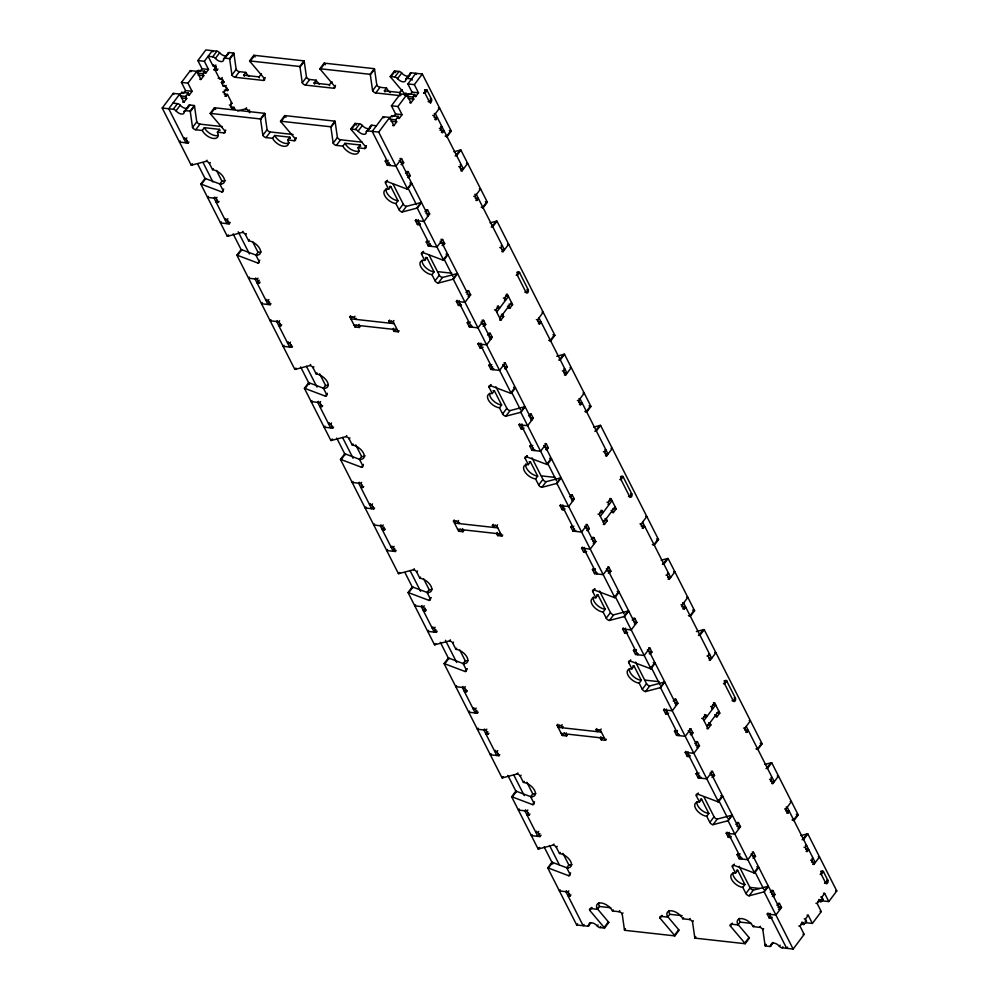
<?xml version="1.0" encoding="UTF-8"?>
<svg xmlns="http://www.w3.org/2000/svg" width="999" height="999" viewBox="0 0 999 999"><rect width="100%" height="100%" fill="white"/><g stroke="black" fill="none" stroke-linecap="round" stroke-linejoin="round"><path stroke-width="1.5" d="M207.043 160.24L206.256 161.289L191.758 165.11A2.785 1.498 36.9 0 1 191.184 165.122L162.225 108.042L173.239 93.357L179.733 94.081L183.878 102.248L186.701 98.501L185.664 96.466L180.382 95.879M188.062 94.93L189.273 95.067L192.095 91.321L185.602 90.597L181.456 82.43L190.347 70.592L196.84 71.316L200.986 79.483L203.796 75.737L202.76 73.689L197.49 73.102M204.483 73.077L205.694 73.214L208.516 69.455L202.023 68.744L197.877 60.564L205.844 49.95L216.908 51.186A2.785 1.498 36.9 0 1 219.643 52.772A5.569 2.997 36.9 0 0 226.286 55.907M179.733 94.081L168.719 108.766L185.989 142.807L187.387 140.934M181.456 82.43L187.949 83.154L196.84 71.316M197.877 60.564L204.37 61.289L212.337 50.674L212.949 51.861M179.495 95.317L181.743 92.308L188.237 93.032L189.273 95.067M196.628 72.502L198.164 70.442L204.658 71.166L205.694 73.214M183.491 93.406L185.602 90.597M200.087 71.316L202.023 68.744M162.225 108.042L173.277 109.266L177.497 103.646A2.785 1.498 36.9 0 1 180.232 105.232A5.569 2.997 36.9 0 0 187.4 108.204M217.982 69.093L217.195 70.155L215.122 66.071L212.962 65.822L208.117 56.294L212.687 56.806L216.908 51.186M185.664 96.466L188.237 93.032M202.76 73.689L204.658 71.166M173.277 109.266A2.785 1.498 36.9 0 1 176.011 110.864L180.232 105.232M212.687 56.806A2.785 1.498 36.9 0 1 215.422 58.392L219.643 52.772M212.962 65.822L213.749 64.773M215.122 66.071L215.909 65.01M176.011 110.864A5.569 2.997 36.9 0 0 181.481 114.036A5.569 2.997 36.9 0 0 184.178 111.763L188.399 106.144A2.785 1.498 36.9 0 1 189.748 105.007L194.318 105.519A2.785 1.498 36.9 0 1 194.518 106.094L196.766 121.853L192.532 127.472A2.785 1.498 36.9 0 0 195.742 129.758L202.235 130.482A9.74 5.245 36.9 0 0 213.436 138.474A9.74 5.245 36.9 0 0 217.382 132.168L219.493 129.358L204.345 127.672L202.235 130.482M215.422 58.392A5.569 2.997 36.9 0 0 220.879 61.563A5.569 2.997 36.9 0 0 223.576 59.303L227.809 53.671A2.785 1.498 36.9 0 1 229.158 52.547L233.716 53.047A2.785 1.498 36.9 0 1 233.928 53.621L236.164 69.381L231.943 75A2.785 1.498 36.9 0 0 235.14 77.285L263.286 80.42L265.21 77.56M184.178 111.763A2.785 1.498 36.9 0 1 185.527 110.639L189.748 105.007M223.576 59.303A2.785 1.498 36.9 0 1 224.937 58.167L229.158 52.547M192.532 127.472L190.297 111.713A2.785 1.498 36.9 0 0 190.097 111.139L194.318 105.519M231.943 75L229.708 59.241A2.785 1.498 36.9 0 0 229.495 58.666L233.716 53.047M190.297 111.713L194.518 106.094M229.708 59.241L233.928 53.621M218.132 78.284L221.516 78.659L222.302 77.61M228.346 89.523L227.56 90.572L225.487 86.488L223.314 86.251L221.416 82.505L223.264 80.045M221.416 82.505L223.589 82.742L224.375 81.693M180.282 141.021L179.483 142.083L188.149 143.044L188.936 141.983M184.703 137.662L183.916 138.724L186.076 138.961L188.149 143.044M223.314 86.251L224.113 85.19M186.076 138.961L186.863 137.899M225.487 86.488L226.273 85.439M195.742 129.758L199.962 124.138L222.415 126.636M222.765 92.07L223.988 92.208L227.148 87.987M235.14 77.285L239.373 71.666L245.866 72.39A9.74 5.245 36.9 0 0 249.126 76.473M217.382 132.168L223.876 132.879A2.785 1.498 36.9 0 0 225.012 131.081L210.577 113.973A2.785 1.498 36.9 0 1 210.19 113.374L214.41 107.755L264.635 113.337A2.785 1.498 36.9 0 1 264.835 113.911L267.083 129.67L262.862 135.29A2.785 1.498 36.9 0 0 266.059 137.575L272.552 138.299A9.74 5.245 36.9 0 0 283.753 146.291A9.74 5.245 36.9 0 0 287.712 139.985L289.822 137.175L274.663 135.489L272.552 138.299M263.286 80.42A2.785 1.498 36.9 0 0 264.423 78.609L249.987 61.501A2.785 1.498 36.9 0 1 249.6 60.902L253.821 55.282L304.046 60.877A2.785 1.498 36.9 0 1 304.245 61.451L306.481 77.198L302.26 82.83A2.785 1.498 36.9 0 0 305.469 85.102L333.604 88.237L335.189 86.126M210.577 113.973L214.797 108.354A2.785 1.498 36.9 0 1 214.41 107.755M249.987 61.501L254.208 55.882A2.785 1.498 36.9 0 1 253.821 55.282M224.837 96.154L226.049 96.291L227.46 94.418L231.955 103.272L230.544 105.145L229.333 105.007M244.355 76.249A9.74 5.245 36.9 0 1 243.756 75.2L245.866 72.39M231.393 109.091L232.617 109.228L234.028 107.355L235.115 109.49M191.184 165.122L191.97 164.073M191.758 165.11L192.545 164.048M243.756 75.2L258.903 76.886L261.426 74.113M223.876 132.879L225.799 130.032M237.512 110.964L245.667 108.829L246.453 107.767M220.941 184.378L205.682 178.621A2.785 1.498 36.9 0 0 205.02 178.459L200.799 184.078A2.785 1.498 36.9 0 1 201.461 184.241L221.803 191.933A2.785 1.498 36.9 0 0 222.927 190.122L219.817 184.003A9.74 5.245 36.9 0 0 223.764 177.697A9.74 5.245 36.9 0 0 212.562 169.705L209.453 163.574L210.252 162.525M249.713 112.762L248.863 111.101L249.663 110.052M201.461 184.241L205.682 178.621M212.562 169.705L213.361 168.644M262.862 135.29L260.614 119.53A2.785 1.498 36.9 0 0 260.414 118.956L264.635 113.337M302.26 82.83L300.025 67.07A2.785 1.498 36.9 0 0 299.812 66.496L304.046 60.877M260.614 119.53L264.835 113.911M300.025 67.07L304.245 61.451M208.341 196.341L207.555 197.39L216.209 198.351L218.282 202.435L219.068 201.386M219.817 184.003L221.928 181.194A9.74 5.245 36.9 0 0 225.487 180.482M214.835 197.065L214.048 198.114L226.998 223.639L228.759 221.303M216.209 198.351L216.995 197.303M222.927 190.122L223.714 189.073M221.803 191.933L223.376 189.822M217.432 200.449L216.121 202.198L218.282 202.435M266.059 137.575L270.279 131.955L293.144 134.503M305.469 85.102L309.69 79.483L316.183 80.207A9.74 5.245 36.9 0 0 319.443 84.291M287.712 139.985L294.205 140.709A2.785 1.498 36.9 0 0 295.329 138.898L280.894 121.791A2.785 1.498 36.9 0 1 280.507 121.191L284.727 115.572L334.952 121.166A2.785 1.498 36.9 0 1 335.152 121.741L337.4 137.487L333.179 143.119A2.785 1.498 36.9 0 0 336.376 145.392L342.869 146.116A9.74 5.245 36.9 0 0 354.071 154.108A9.74 5.245 36.9 0 0 358.029 147.802L360.139 144.992L344.98 143.307L342.869 146.116M333.604 88.237A2.785 1.498 36.9 0 0 334.74 86.438L320.304 69.318A2.785 1.498 36.9 0 1 319.917 68.731L324.138 63.112L374.363 68.694A2.785 1.498 36.9 0 1 374.563 69.268L376.81 85.027L372.59 90.647A2.785 1.498 36.9 0 0 375.786 92.932L400.412 95.667M280.894 121.791L285.115 116.171A2.785 1.498 36.9 0 1 284.727 115.572M320.304 69.318L324.525 63.699A2.785 1.498 36.9 0 1 324.138 63.112M314.685 84.066A9.74 5.245 36.9 0 1 314.073 83.017L316.183 80.207M221.291 221.865L220.504 222.927L229.158 223.888L230.22 222.477M225.712 218.506L224.925 219.555L227.085 219.805L229.158 223.888M227.085 219.805L227.884 218.744M314.073 83.017L329.22 84.703L332.143 81.98M295.329 138.898L296.116 137.85M334.74 86.438L335.527 85.377M294.205 140.709L296.054 138.249M200.799 184.078L227.26 236.239L228.047 235.177M227.26 236.239A2.785 1.498 36.9 0 0 227.834 236.214L228.621 235.165M227.834 236.214L242.332 232.405L243.119 231.343M257.018 255.494L241.758 249.725A2.785 1.498 36.9 0 0 241.096 249.575L236.875 255.195A2.785 1.498 36.9 0 1 237.537 255.344L257.879 263.037A2.785 1.498 36.9 0 0 259.003 261.238L255.894 255.107A9.74 5.245 36.9 0 0 259.84 248.801A9.74 5.245 36.9 0 0 248.639 240.809L245.529 234.69L246.328 233.629M333.179 143.119L330.931 127.36A2.785 1.498 36.9 0 0 330.731 126.786L334.952 121.166M372.59 90.647L370.342 74.888A2.785 1.498 36.9 0 0 370.142 74.313L374.363 68.694M330.931 127.36L335.152 121.741M370.342 74.888L374.563 69.268M237.537 255.344L241.758 249.725M248.639 240.809L249.438 239.76M336.376 145.392L340.597 139.773L362.25 142.183M375.786 92.932L380.007 87.3L386.501 88.024A9.74 5.245 36.9 0 0 390.297 92.57M255.894 255.107L258.004 252.297A9.74 5.245 36.9 0 0 261.076 251.885M358.029 147.802L364.523 148.526A2.785 1.498 36.9 0 0 365.646 146.728L351.211 129.608A2.785 1.498 36.9 0 1 350.824 129.021L355.045 123.401L359.615 123.901A2.785 1.498 36.9 0 1 362.35 125.487A5.569 2.997 36.9 0 0 367.807 128.671A5.569 2.997 36.9 0 0 370.504 126.398A2.785 1.498 36.9 0 1 371.865 125.262L376.423 125.774M405.269 95.33A2.785 1.498 36.9 0 0 405.057 94.256L390.621 77.148A2.785 1.498 36.9 0 1 390.234 76.548L394.455 70.929L399.026 71.428A2.785 1.498 36.9 0 1 401.748 73.027A5.569 2.997 36.9 0 0 407.217 76.199A5.569 2.997 36.9 0 0 409.915 73.926A2.785 1.498 36.9 0 1 411.263 72.802L422.327 74.026L451.286 131.106L447.065 136.726A2.785 1.498 36.9 0 1 446.403 136.576L445.129 136.101M351.211 129.608L355.432 123.988A2.785 1.498 36.9 0 1 355.045 123.401M390.621 77.148L394.842 71.516A2.785 1.498 36.9 0 1 394.455 70.929M350.911 129.021L355.394 129.52L359.615 123.901M385.002 91.883A9.74 5.245 36.9 0 1 384.39 90.834L386.501 88.024M390.234 76.548L394.805 77.06L399.026 71.428M259.003 261.238L259.79 260.177M257.879 263.037L259.191 261.276M355.394 129.52A2.785 1.498 36.9 0 1 358.129 131.119L362.35 125.487M394.805 77.06A2.785 1.498 36.9 0 1 397.527 78.646L401.748 73.027M249.35 277.185L248.564 278.234L257.218 279.196L259.29 283.279L260.09 282.23M255.756 278.022L255.057 278.958L268.007 304.483L269.767 302.148M358.129 131.119A5.569 2.997 36.9 0 0 363.586 134.291A5.569 2.997 36.9 0 0 366.283 132.018L370.504 126.398M397.527 78.646A5.569 2.997 36.9 0 0 402.997 81.818A5.569 2.997 36.9 0 0 405.694 79.558L409.915 73.926M366.283 132.018A2.785 1.498 36.9 0 1 367.632 130.881L371.865 125.262M405.694 79.558A2.785 1.498 36.9 0 1 407.043 78.421L411.263 72.802M257.218 279.196L258.017 278.147M384.39 90.834L399.538 92.52L402.06 89.76M259.24 280.232L257.13 283.042L259.29 283.279M389.96 119.181L395.641 119.818L396.678 121.866L393.868 125.612L389.722 117.445L383.229 116.721L372.202 131.393L389.473 165.434L390.172 164.498M398.039 118.294L399.263 118.419L402.073 114.673L395.579 113.961L391.433 105.782L400.337 93.943L406.83 94.668L410.964 102.835L413.786 99.088L412.749 97.04L407.068 96.416M414.46 96.428L415.684 96.566L418.494 92.82L412 92.095L407.854 83.928L415.834 73.302L416.433 74.5M365.646 146.728L366.446 145.667M405.057 94.256L405.844 93.207M364.523 148.526L366.109 146.416M404.458 95.355L406.044 93.244M367.632 130.881L378.696 132.118L389.722 117.445M391.433 105.782L397.927 106.506L406.83 94.668M407.854 83.928L414.348 84.64L422.327 74.026M389.635 118.456L391.733 115.659L398.226 116.384L399.263 118.419M406.968 95.38L408.154 93.794L414.647 94.518L415.684 96.566M393.818 116.296L395.579 113.961M410.239 94.43L412 92.095M395.641 119.818L398.226 116.384M412.749 97.04L414.647 94.518M262.312 302.709L261.513 303.758L270.18 304.732L270.966 303.671M266.733 299.35L265.934 300.399L268.107 300.649L270.18 304.732M268.107 300.649L268.893 299.588M401.049 164.485L402.26 164.623L403.671 162.75L401.598 158.666L395.966 166.159L387.312 165.197L385.239 161.114L386.026 160.052M388.186 160.29L387.4 161.351L385.239 161.114M270.941 319.73L270.155 320.779L278.808 321.753L280.881 325.836L281.668 324.775M387.312 165.197L389.16 162.737M277.347 320.567L276.648 321.503L289.598 347.04L291.358 344.692M278.808 321.753L279.595 320.691M432.754 115.422L433.966 115.559L439.597 108.067L438.374 107.929M402.197 211.988L406.418 206.368L420.916 202.56A2.785 1.498 36.9 0 1 421.503 202.535L417.282 208.154A2.785 1.498 36.9 0 0 416.695 208.179L402.197 211.988A2.785 1.498 36.9 0 1 399.001 209.703L395.891 203.584A9.74 5.245 36.9 0 1 384.69 195.592A9.74 5.245 36.9 0 1 388.636 189.286L385.527 183.154L387.45 180.307M280.294 323.489L278.721 325.587L280.881 325.836M434.827 119.505L436.039 119.643L437.45 117.77L434.203 117.407M388.636 189.286L390.746 186.476L398.002 200.774L395.891 203.584M407.604 177.422L408.828 177.56L410.227 175.687L408.154 171.591L406.755 173.464L405.532 173.339M439.31 128.359L440.534 128.496L441.933 126.623L440.721 126.486M441.383 132.442L442.607 132.58L444.006 130.707L439.947 130.257M283.891 345.254L283.104 346.316L291.758 347.277L292.557 346.216M288.311 341.895L287.525 342.957L289.685 343.194L291.758 347.277M289.685 343.194L290.484 342.133M406.993 189.048L411.213 183.429A2.785 1.498 36.9 0 0 411.875 183.579L407.654 189.198A2.785 1.498 36.9 0 1 406.993 189.048L386.65 181.356A2.785 1.498 36.9 0 0 385.527 183.154M446.403 136.576L450.624 130.956A2.785 1.498 36.9 0 0 451.286 131.106M399.001 209.703L403.221 204.083L393.119 184.178M236.875 255.195L294.792 369.355L295.579 368.306M294.792 369.355A2.785 1.498 36.9 0 0 295.367 369.343L296.166 368.281M416.695 208.179L420.916 202.56M455.207 155.944L460.327 150.087A2.785 1.498 36.9 0 1 460.901 150.062L487.362 202.223L483.141 207.842A2.785 1.498 36.9 0 1 482.48 207.68L481.206 207.205M460.901 150.062L456.68 155.694A2.785 1.498 36.9 0 0 456.106 155.707M420.404 223.776L419.605 224.837L417.445 224.588L415.372 220.504L416.158 219.455M418.331 219.693L417.532 220.742L430.482 246.278L431.193 245.342M295.367 369.343L309.865 365.522L310.664 364.473M415.372 220.504L424.026 221.466L429.657 213.973L427.584 209.89L426.173 211.763L424.962 211.626M458.741 166.658L459.952 166.796L461.363 164.91L460.152 164.785M417.445 224.588L419.031 222.477M360.139 326.436L359.34 327.497L355.02 327.01L349.837 316.795L350.624 315.746M324.55 388.611L309.29 382.854A2.785 1.498 36.9 0 0 308.629 382.692L304.408 388.311A2.785 1.498 36.9 0 1 305.07 388.474L325.412 396.166A2.785 1.498 36.9 0 0 326.536 394.355L323.439 388.236A9.74 5.245 36.9 0 0 327.385 381.93A9.74 5.245 36.9 0 0 316.183 373.938L313.074 367.807L313.861 366.758M352.485 316.695L350.874 318.843L394.168 323.651M460.814 170.742L462.025 170.879L467.657 163.374L466.446 163.249M349.837 316.795L354.158 317.282L354.957 316.221M355.994 318.269L355.194 319.318L354.158 317.282M305.07 388.474L309.29 382.854M316.183 373.938L316.97 372.877M355.02 327.01L356.331 325.249M359.103 324.4L358.304 325.449L359.34 327.497M442.058 245.329L443.269 245.467L444.68 243.594L442.607 239.498L436.975 247.003L428.321 246.041L426.248 241.945L427.035 240.896M429.208 241.134L428.409 242.195L426.248 241.945M438.274 283.104L442.495 277.472L456.993 273.664A2.785 1.498 36.9 0 1 457.579 273.651L453.346 279.27A2.785 1.498 36.9 0 0 452.772 279.283L438.274 283.104A2.785 1.498 36.9 0 1 435.077 280.819L431.968 274.688A9.74 5.245 36.9 0 1 420.766 266.696A9.74 5.245 36.9 0 1 424.712 260.389L421.603 254.27A2.785 1.498 36.9 0 1 422.727 252.46L423.526 251.411M421.603 254.27L423.189 252.16M311.95 400.574L311.164 401.623L319.817 402.585L321.89 406.668L322.689 405.619M428.321 246.041L430.169 243.581M323.439 388.236L325.549 385.427A9.74 5.245 36.9 0 0 328.084 385.227M318.444 401.298L317.657 402.347L330.607 427.872L332.018 425.999M424.712 260.389L426.823 257.58L434.078 271.878L431.968 274.688M319.817 402.585L320.617 401.536M473.763 196.266L474.975 196.403L480.606 188.911L479.395 188.774M326.536 394.355L327.335 393.306M325.412 396.166L327.26 393.706M321.054 404.682L319.73 406.431L321.89 406.668M475.836 200.349L477.047 200.487L478.459 198.614L475.212 198.252M391.421 321.066L389.835 323.177L388.798 321.129L389.598 320.08M388.798 321.129L393.131 321.616L393.918 320.554M443.069 260.152L447.29 254.533A2.785 1.498 36.9 0 0 447.952 254.683L443.731 260.314A2.785 1.498 36.9 0 1 443.069 260.152L422.727 252.46M482.48 207.68L486.7 202.06A2.785 1.498 36.9 0 0 487.362 202.223M393.731 328.246L392.944 329.308L393.981 331.343L398.314 331.83L399.101 330.769M393.981 331.343L395.567 329.233M324.912 426.098L324.113 427.16L332.779 428.121L333.566 427.06M435.077 280.819L439.298 275.2L429.195 255.282M329.333 422.739L328.534 423.788L330.706 424.038L332.779 428.121M330.706 424.038L331.493 422.977M304.408 388.311L330.869 440.472L331.656 439.41M330.869 440.472A2.785 1.498 36.9 0 0 331.443 440.447L332.505 439.048M452.772 279.283L456.993 273.664M491.271 227.06L496.403 221.191A2.785 1.498 36.9 0 1 496.978 221.179L554.895 335.339L550.674 340.959A2.785 1.498 36.9 0 1 550.012 340.809L548.738 340.334M496.978 221.179L492.757 226.798A2.785 1.498 36.9 0 0 492.182 226.81M331.443 440.447L345.941 436.638L346.74 435.576M360.627 459.727L345.367 453.958A2.785 1.498 36.9 0 0 344.705 453.808L340.484 459.428A2.785 1.498 36.9 0 1 341.146 459.577L361.488 467.27A2.785 1.498 36.9 0 0 362.612 465.472L359.503 459.34A9.74 5.245 36.9 0 0 363.461 453.034A9.74 5.245 36.9 0 0 352.26 445.042L349.151 438.923L349.937 437.862M461.413 304.62L460.626 305.669L458.454 305.432L456.381 301.348L457.18 300.299M459.253 300.649L458.553 301.586L471.503 327.123L472.202 326.186M341.146 459.577L345.367 453.958M352.26 445.042L353.047 443.993M456.381 301.348L465.047 302.31L470.666 294.817L468.593 290.734L467.195 292.607L465.971 292.47M499.75 247.502L500.974 247.627L502.372 245.754L501.161 245.617M458.454 305.432L460.039 303.321M501.823 251.586L503.046 251.711L508.666 244.218L507.455 244.081M359.503 459.34L361.626 456.531A9.74 5.245 36.9 0 0 365.172 455.831M483.066 326.173L484.29 326.298L485.701 324.425L483.628 320.342L477.997 327.847L469.33 326.873L467.257 322.789L468.056 321.74M470.217 321.978L469.43 323.039L467.257 322.789M362.612 465.472L363.411 464.41M361.488 467.27L363.074 465.159M352.972 481.418L352.172 482.467L360.839 483.429L362.912 487.512L363.698 486.463M469.33 326.873L470.916 324.775M359.378 482.255L358.666 483.191L371.628 508.716L373.201 506.618M360.839 483.429L361.626 482.38M362.325 485.164L360.739 487.275L362.912 487.512M494.443 309.89L495.666 310.027L498.476 306.268L499.512 308.316L497.077 308.042M503.359 298.014L504.57 298.152L507.392 294.405L512.574 304.62L509.752 308.366L508.541 308.229M496.703 312.05L508.441 296.428L505.544 296.116M483.004 347.165L482.205 348.226L480.044 347.977L477.972 343.893L478.758 342.844M480.844 343.206L480.132 344.143L493.081 369.667L493.793 368.731M499.812 318.182L511.55 302.56M477.972 343.893L486.625 344.855L492.257 337.362L490.184 333.279L488.773 335.152L487.562 335.015M480.044 347.977L481.893 345.517M499.625 320.092L500.836 320.229L503.658 316.483L502.622 314.448L501.398 314.31M365.921 506.943L365.135 507.992L373.788 508.966L374.575 507.904M370.342 503.583L369.555 504.632L371.715 504.882L373.788 508.966M371.715 504.882L372.502 503.821M504.657 368.718L505.869 368.856L507.28 366.983L505.207 362.899L499.575 370.392L490.921 369.43L488.848 365.347L489.635 364.285M491.808 364.523L491.008 365.584L488.848 365.347M374.55 523.963L373.763 525.012L382.417 525.986L384.49 530.069L385.289 529.008M490.921 369.43L492.769 366.97M380.956 524.8L380.257 525.736L393.206 551.273L394.967 548.926M382.417 525.986L383.216 524.925M536.363 319.655L537.574 319.792L543.206 312.3L541.995 312.163M505.806 416.221L510.039 410.601L524.537 406.793A2.785 1.498 36.9 0 1 525.112 406.768L520.891 412.387A2.785 1.498 36.9 0 0 520.317 412.412L505.806 416.221A2.785 1.498 36.9 0 1 502.609 413.936L499.5 407.817A9.74 5.245 36.9 0 1 488.299 399.825A9.74 5.245 36.9 0 1 492.245 393.519L489.135 387.387A2.785 1.498 36.9 0 1 490.272 385.589L491.058 384.54M384.178 527.36L382.33 529.82L384.49 530.069M489.135 387.387L490.721 385.277M538.436 323.738L539.647 323.876L541.058 322.003L537.812 321.641M492.245 393.519L494.355 390.709L501.61 405.007L499.5 407.817M387.512 549.487L386.713 550.549L395.379 551.51L396.166 550.449M391.933 546.128L391.133 547.19L393.306 547.427L395.379 551.51M393.306 547.427L394.093 546.366M510.614 393.281L514.835 387.662A2.785 1.498 36.9 0 0 515.496 387.812L511.276 393.431A2.785 1.498 36.9 0 1 510.614 393.281L490.272 385.589M550.012 340.809L554.233 335.189A2.785 1.498 36.9 0 0 554.895 335.339M502.609 413.936L506.83 408.316L495.891 386.75M340.484 459.428L398.401 573.588L399.2 572.539M398.401 573.588A2.785 1.498 36.9 0 0 398.976 573.576L399.775 572.514M520.317 412.412L524.537 406.793M558.816 360.177L563.948 354.32A2.785 1.498 36.9 0 1 564.522 354.295L590.971 406.456L586.75 412.075A2.785 1.498 36.9 0 1 586.088 411.913L584.815 411.438M564.522 354.295L560.302 359.927A2.785 1.498 36.9 0 0 559.715 359.94M524.013 428.009L523.214 429.071L521.053 428.821L518.981 424.737L519.78 423.688M521.94 423.926L521.153 424.975L534.103 450.512L534.802 449.575M398.976 573.576L413.486 569.755L414.273 568.706M518.981 424.737L527.647 425.699L533.266 418.206L531.193 414.123L529.795 415.996L528.571 415.859M562.35 370.891L563.573 371.029L564.972 369.143L563.761 369.018M521.053 428.821L522.902 426.361M463.748 530.669L462.962 531.73L458.628 531.243L453.446 521.028L454.233 519.98M428.159 592.844L412.912 587.087A2.785 1.498 36.9 0 0 412.25 586.925L408.029 592.544A2.785 1.498 36.9 0 1 408.691 592.707L429.021 600.399A2.785 1.498 36.9 0 0 430.157 598.588L427.048 592.469A9.74 5.245 36.9 0 0 430.994 586.163A9.74 5.245 36.9 0 0 419.792 578.171L416.683 572.04L417.482 570.991M456.093 520.929L454.483 523.076L497.777 527.884M564.423 374.975L565.646 375.112L571.266 367.607L570.054 367.482M453.446 521.028L457.779 521.515L458.566 520.454M459.602 522.502L458.816 523.551L457.779 521.515M408.691 592.707L412.912 587.087M419.792 578.171L420.579 577.11M458.628 531.243L460.214 529.133M462.712 528.633L461.925 529.682L462.962 531.73M545.666 449.562L546.89 449.7L548.301 447.827L546.228 443.731L540.596 451.236L531.93 450.274L529.857 446.178L530.656 445.129M532.817 445.367L532.03 446.428L529.857 446.178M541.883 487.337L546.103 481.705L560.614 477.897A2.785 1.498 36.9 0 1 561.188 477.884L556.967 483.504A2.785 1.498 36.9 0 0 556.393 483.516L541.883 487.337A2.785 1.498 36.9 0 1 538.686 485.052L535.576 478.921A9.74 5.245 36.9 0 1 524.375 470.929A9.74 5.245 36.9 0 1 528.321 464.622L525.212 458.504A2.785 1.498 36.9 0 1 526.348 456.693L527.135 455.644M525.212 458.504L527.06 456.043M415.572 604.807L414.772 605.856L423.439 606.818L425.512 610.901L426.298 609.852M531.93 450.274L533.516 448.164M427.048 592.469L429.158 589.66A9.74 5.245 36.9 0 0 432.23 589.248M422.065 605.531L421.266 606.58L434.228 632.105L435.976 629.77M528.321 464.622L530.432 461.813L537.687 476.111L535.576 478.921M423.439 606.818L424.225 605.769M577.372 400.499L578.596 400.636L584.228 393.144L583.004 393.007M430.157 598.588L430.944 597.539M429.021 600.399L430.869 597.939M425.187 608.204L423.339 610.664L425.512 610.901M579.445 404.583L580.669 404.72L582.067 402.847L578.821 402.485M495.292 524.95L493.444 527.41L492.407 525.362L493.206 524.313M492.407 525.362L496.74 525.849L497.539 524.787M546.678 464.385L550.911 458.766A2.785 1.498 36.9 0 0 551.573 458.916L547.352 464.547A2.785 1.498 36.9 0 1 546.678 464.385L526.348 456.693M586.088 411.913L590.309 406.293A2.785 1.498 36.9 0 0 590.971 406.456M497.352 532.479L496.553 533.541L497.589 535.576L501.923 536.063L502.709 535.002M497.589 535.576L499.438 533.116M428.521 630.332L427.734 631.393L436.388 632.355L437.175 631.293M538.686 485.052L542.907 479.433L531.967 457.854M432.942 626.972L432.155 628.021L434.315 628.271L436.388 632.355M434.315 628.271L435.102 627.21M408.029 592.544L434.478 644.705L435.277 643.643M434.478 644.705A2.785 1.498 36.9 0 0 435.052 644.68L435.851 643.631M556.393 483.516L560.614 477.897M594.892 431.293L600.024 425.424A2.785 1.498 36.9 0 1 600.599 425.412L658.516 539.572L654.295 545.192A2.785 1.498 36.9 0 1 653.633 545.042L652.359 544.567M600.599 425.412L596.378 431.031A2.785 1.498 36.9 0 0 595.791 431.044M435.052 644.68L449.562 640.871L450.349 639.81M464.235 663.96L448.988 658.191A2.785 1.498 36.9 0 0 448.326 658.041L444.105 663.661A2.785 1.498 36.9 0 1 444.767 663.811L465.097 671.503A2.785 1.498 36.9 0 0 466.233 669.705L463.124 663.573A9.74 5.245 36.9 0 0 467.07 657.267A9.74 5.245 36.9 0 0 455.869 649.275L452.759 643.156L453.546 642.095M565.022 508.853L564.235 509.902L562.075 509.665L560.002 505.581L560.789 504.532M562.862 504.882L562.162 505.819L575.112 531.356L575.811 530.419M444.767 663.811L448.988 658.191M455.869 649.275L456.655 648.226M560.002 505.581L568.656 506.543L574.288 499.05L572.215 494.967L570.804 496.84L569.592 496.703M603.371 451.735L604.582 451.86L605.993 449.987L604.77 449.85M562.075 509.665L563.911 507.205M605.431 455.819L606.655 455.944L612.287 448.451L611.063 448.314M463.124 663.573L465.234 660.764A9.74 5.245 36.9 0 0 467.769 660.576M586.688 530.407L587.899 530.531L589.31 528.658L587.237 524.575L581.605 532.08L572.951 531.106L570.879 527.022L571.665 525.973M466.233 669.705L467.02 668.643M573.838 526.211L573.039 527.272L570.879 527.022M465.097 671.503L466.945 669.043M456.58 685.651L455.794 686.7L464.448 687.662L466.521 691.745L467.32 690.696M572.951 531.106L574.537 529.008M462.987 686.488L462.287 687.424L475.237 712.949L476.998 710.614M464.448 687.662L465.247 686.613M465.946 689.397L464.36 691.508L466.521 691.745M598.051 514.123L599.275 514.26L602.085 510.501L603.121 512.549L599.875 512.187M606.967 502.247L608.191 502.385L611.001 498.638L616.183 508.853L613.374 512.599L612.15 512.462M600.324 516.283L612.05 500.661L609.165 500.349M586.613 551.398L585.814 552.459L583.653 552.21L581.58 548.126L582.38 547.077M584.452 547.44L583.753 548.376L596.703 573.901L597.402 572.964M603.433 522.415L615.159 506.793M581.58 548.126L590.247 549.088L595.866 541.595L593.793 537.512L592.395 539.385L591.171 539.248M603.234 524.325L604.457 524.463L607.267 520.716L606.231 518.681L605.019 518.543M583.653 552.21L585.239 550.112M469.53 711.176L468.743 712.225L477.397 713.199L478.196 712.137M473.951 707.816L473.164 708.865L475.324 709.115L477.397 713.199M475.324 709.115L476.123 708.054M608.266 572.951L609.49 573.089L610.901 571.216L608.828 567.132L603.196 574.625L594.53 573.663L592.457 569.58L593.256 568.518M595.416 568.756L594.63 569.817L592.457 569.58M478.171 728.196L477.372 729.245L486.038 730.219L488.111 734.302L488.898 733.241M594.53 573.663L595.854 571.903M484.577 729.033L483.866 729.969L496.828 755.506L498.226 753.633M486.038 730.219L486.825 729.158M639.972 523.888L641.196 524.025L646.828 516.533L645.604 516.396M609.427 620.454L613.648 614.835L628.146 611.026A2.785 1.498 36.9 0 1 628.721 611.001L624.5 616.62A2.785 1.498 36.9 0 0 623.925 616.645L609.427 620.454A2.785 1.498 36.9 0 1 606.218 618.169L603.121 612.05A9.74 5.245 36.9 0 1 591.908 604.058A9.74 5.245 36.9 0 1 595.866 597.752L592.757 591.62A2.785 1.498 36.9 0 1 593.881 589.822L594.68 588.773M592.757 591.62L594.867 588.811M487.787 731.593L485.939 734.053L488.111 734.302M642.045 527.971L643.269 528.109L644.667 526.236L641.021 525.836M595.866 597.752L597.976 594.942L605.232 609.24L603.121 612.05M491.121 753.721L490.334 754.782L498.988 755.744L499.775 754.682M495.541 750.361L494.755 751.423L496.915 751.66L498.988 755.744M496.915 751.66L497.702 750.599M614.223 597.514L618.443 591.895A2.785 1.498 36.9 0 0 619.105 592.045L614.885 597.664A2.785 1.498 36.9 0 1 614.223 597.514L593.881 589.822M653.633 545.042L657.854 539.423A2.785 1.498 36.9 0 0 658.516 539.572M606.218 618.169L610.451 612.549L599.5 590.983M444.105 663.661L502.022 777.821L502.809 776.772M502.022 777.821A2.785 1.498 36.9 0 0 502.597 777.809L503.384 776.747M623.925 616.645L628.146 611.026M662.424 564.41L667.557 558.553A2.785 1.498 36.9 0 1 668.131 558.528L694.592 610.689L690.371 616.308A2.785 1.498 36.9 0 1 689.71 616.146L688.436 615.671M668.131 558.528L663.91 564.16A2.785 1.498 36.9 0 0 663.336 564.173M627.622 632.242L626.835 633.304L624.675 633.054L622.602 628.97L623.388 627.921M625.549 628.159L624.762 629.208L637.712 654.745L638.411 653.808M502.597 777.809L517.095 773.988L517.894 772.939M622.602 628.97L631.256 629.932L636.887 622.439L634.815 618.356L633.403 620.229L632.192 620.092M665.971 575.124L667.182 575.262L668.593 573.376L667.369 573.251M624.675 633.054L626.248 630.943M567.357 734.902L566.57 735.963L562.237 735.476L557.055 725.262L557.854 724.213M531.78 797.077L516.52 791.32A2.785 1.498 36.9 0 0 515.859 791.158L511.638 796.777A2.785 1.498 36.9 0 1 512.3 796.94L532.642 804.632A2.785 1.498 36.9 0 0 533.766 802.821L530.656 796.702A9.74 5.245 36.9 0 0 534.615 790.396A9.74 5.245 36.9 0 0 523.401 782.404L520.304 776.273L521.091 775.224M559.702 725.162L558.091 727.309L601.398 732.117M668.031 579.208L669.255 579.345L674.887 571.84L673.663 571.715M557.055 725.262L561.388 725.749L562.187 724.687M563.224 726.735L562.425 727.784L561.388 725.749M512.3 796.94L516.52 791.32M523.401 782.404L524.2 781.343M562.237 735.476L564.348 732.667M566.321 732.866L565.534 733.915L566.57 735.963M649.288 653.796L650.499 653.933L651.91 652.06L649.837 647.964L644.205 655.469L635.551 654.507L633.478 650.411L634.265 649.362M636.438 649.6L635.639 650.661L633.478 650.411M645.504 691.57L649.725 685.938L664.223 682.13A2.785 1.498 36.9 0 1 664.797 682.117L660.576 687.737A2.785 1.498 36.9 0 0 660.002 687.749L645.504 691.57A2.785 1.498 36.9 0 1 642.295 689.285L639.185 683.154A9.74 5.245 36.9 0 1 627.984 675.162A9.74 5.245 36.9 0 1 631.942 668.855L628.833 662.737A2.785 1.498 36.9 0 1 629.957 660.926L630.756 659.877M628.833 662.737L630.144 660.976M519.18 809.04L518.394 810.089L527.047 811.051L529.12 815.134L529.92 814.085M635.551 654.507L636.863 652.747M530.656 796.702L532.767 793.893A9.74 5.245 36.9 0 0 535.851 793.481M525.674 809.764L524.887 810.813L537.837 836.338L539.947 833.528M631.942 668.855L634.053 666.046L641.308 680.344L639.185 683.154M527.047 811.051L527.847 810.002M680.993 604.732L682.205 604.87L687.836 597.377L686.613 597.24M533.766 802.821L534.565 801.772M532.642 804.632L533.953 802.871M528.546 812.786L526.96 814.897L529.12 815.134M682.654 608.778L684.278 608.953L685.689 607.08L681.63 606.63M598.376 729.882L597.065 731.643L596.028 729.595L596.815 728.546M596.028 729.595L600.362 730.082L601.148 729.02M650.299 668.618L654.52 662.999A2.785 1.498 36.9 0 0 655.182 663.149L650.961 668.781A2.785 1.498 36.9 0 1 650.299 668.618L629.957 660.926M689.71 616.146L693.93 610.526A2.785 1.498 36.9 0 0 694.592 610.689M600.961 736.713L600.174 737.774L601.211 739.809L605.531 740.296L606.331 739.235M601.211 739.809L602.797 737.699M532.13 834.565L531.343 835.626L539.997 836.588L541.058 835.176M642.295 689.285L646.515 683.666L635.576 662.087M536.55 831.205L535.764 832.254L537.924 832.504L539.997 836.588M537.924 832.504L538.723 831.443M511.638 796.777L538.099 848.938L539.148 847.527M538.099 848.938A2.785 1.498 36.9 0 0 538.673 848.913L539.722 847.514M660.002 687.749L664.223 682.13M698.501 635.526L703.633 629.657A2.785 1.498 36.9 0 1 704.208 629.645L762.125 743.805L757.904 749.425A2.785 1.498 36.9 0 1 757.242 749.275L755.968 748.8M704.208 629.645L699.987 635.264A2.785 1.498 36.9 0 0 699.412 635.277M538.673 848.913L553.171 845.104L553.97 844.043M567.857 868.193L552.597 862.424A2.785 1.498 36.9 0 0 551.935 862.274L547.714 867.894A2.785 1.498 36.9 0 1 548.376 868.044L568.718 875.736A2.785 1.498 36.9 0 0 569.842 873.938L566.733 867.806A9.74 5.245 36.9 0 0 570.691 861.5A9.74 5.245 36.9 0 0 559.477 853.508L556.368 847.389L557.167 846.328M668.643 713.086L667.844 714.135L665.684 713.898L663.611 709.814L664.397 708.766M666.483 709.115L665.771 710.052L678.721 735.589L679.432 734.652M548.376 868.044L552.597 862.424M559.477 853.508L560.277 852.459M663.611 709.814L672.265 710.776L677.896 703.284L675.824 699.2L674.425 701.073L673.201 700.936M706.98 655.968L708.191 656.093L709.602 654.22L708.391 654.083M665.684 713.898L667.27 711.788M709.053 660.052L710.264 660.177L715.896 652.684L714.685 652.547M566.733 867.806L568.843 864.997A9.74 5.245 36.9 0 0 571.915 864.585M690.297 734.64L691.52 734.764L692.919 732.891L690.846 728.808L685.227 736.313L676.56 735.339L674.487 731.256L675.287 730.207M677.447 730.444L676.66 731.505L674.487 731.256M569.842 873.938L570.641 872.876M568.718 875.736L570.304 873.626M560.202 889.884L559.403 890.933L568.069 891.895L570.129 895.978L570.928 894.929M676.56 735.339L677.884 733.591M566.608 890.721L565.896 891.657L583.166 925.698L584.078 924.475M568.069 891.895L568.856 890.846M569.555 893.63L567.969 895.741L570.129 895.978M701.673 718.356L702.884 718.493L705.706 714.735L706.743 716.783L703.895 716.47M710.589 706.48L711.8 706.618L714.622 702.871L719.792 713.086L716.982 716.832L715.759 716.695M703.933 720.516L715.659 704.894L712.774 704.582M690.222 755.631L689.435 756.693L687.262 756.443L685.202 752.359L685.988 751.31M688.061 751.673L687.362 752.609L700.311 778.134L701.011 777.197M707.042 726.648L718.768 711.026M685.202 752.359L693.855 753.321L699.487 745.828L697.414 741.745L696.003 743.618L694.792 743.481M687.262 756.443L688.848 754.345M706.855 728.558L708.066 728.696L710.888 724.949L709.852 722.914L708.628 722.776M547.714 867.894L576.673 924.974L577.584 923.75M596.653 907.954L608.379 921.852A2.785 1.498 36.9 0 1 608.766 922.452L604.545 928.071A2.785 1.498 36.9 0 0 604.158 927.484L589.722 910.364A2.785 1.498 36.9 0 1 590.846 908.566L591.645 907.504M589.722 910.364L591.833 907.554M711.887 777.185L713.099 777.322L714.51 775.449L712.437 771.365L706.805 778.858L698.151 777.896L696.078 773.813L696.865 772.751M699.038 772.989L698.239 774.05L696.078 773.813M590.846 908.566L597.34 909.29L599.462 906.48A9.74 5.245 36.9 0 1 598.713 902.696M698.151 777.896L699.737 775.786M576.673 924.974L587.737 926.198L588.523 925.149M588.786 924.799L590.372 922.689M587.737 926.198A2.785 1.498 36.9 0 0 589.085 925.074L590.933 922.614M743.593 728.121L744.804 728.259L750.436 720.766L749.213 720.629M589.085 925.074A5.569 2.997 36.9 0 1 591.783 922.801A5.569 2.997 36.9 0 1 597.252 925.973L598.039 924.924M713.036 824.687L717.257 819.068L731.768 815.259A2.785 1.498 36.9 0 1 732.342 815.234L728.121 820.853A2.785 1.498 36.9 0 0 727.534 820.878L713.036 824.687A2.785 1.498 36.9 0 1 709.839 822.402L706.73 816.283A9.74 5.245 36.9 0 1 695.529 808.291A9.74 5.245 36.9 0 1 699.475 801.985L696.365 795.853A2.785 1.498 36.9 0 1 697.502 794.055L698.289 793.006M696.365 795.853L697.951 793.743M597.252 925.973A2.785 1.498 36.9 0 0 599.974 927.572L600.774 926.51M597.34 909.29A9.74 5.245 36.9 0 1 601.298 902.984A9.74 5.245 36.9 0 1 612.499 910.976L613.286 909.914M745.666 732.205L746.877 732.342L748.288 730.469L744.63 730.069M604.158 927.484L608.379 921.852M699.475 801.985L701.585 799.175L708.84 813.473L706.73 816.283M612.499 910.976L618.993 911.7L619.78 910.638M667.869 916.845L678.696 929.682A2.785 1.498 36.9 0 1 679.083 930.269L674.862 935.888L624.637 930.306A2.785 1.498 36.9 0 1 624.437 929.732L622.19 913.973L622.989 912.924M717.831 801.747L722.052 796.128A2.785 1.498 36.9 0 0 722.714 796.278L718.493 801.897A2.785 1.498 36.9 0 1 717.831 801.747L697.502 794.055M757.242 749.275L761.463 743.656A2.785 1.498 36.9 0 0 762.125 743.805M624.437 929.732L625.224 928.683M624.637 930.306L625.436 929.257M709.839 822.402L714.06 816.782L703.958 796.877M727.534 820.878L731.768 815.259M766.046 768.643L771.166 762.786A2.785 1.498 36.9 0 1 771.74 762.761L798.201 814.922L793.98 820.541A2.785 1.498 36.9 0 1 793.318 820.379L792.045 819.904M771.74 762.761L767.519 768.393A2.785 1.498 36.9 0 0 766.945 768.406M674.862 935.888A2.785 1.498 36.9 0 0 674.475 935.301L660.039 918.181A2.785 1.498 36.9 0 1 661.176 916.383L661.962 915.334M660.039 918.181L661.887 915.721M731.243 836.475L730.444 837.537L728.283 837.287L726.211 833.203L726.997 832.155M729.17 832.392L728.371 833.441L741.32 858.978L742.032 858.041M726.211 833.203L734.864 834.165L740.496 826.673L738.423 822.589L737.025 824.462L735.801 824.325M769.58 779.357L770.791 779.495L772.202 777.609L770.991 777.484M661.176 916.383L667.669 917.107L669.78 914.297A9.74 5.245 36.9 0 1 669.03 910.526M728.283 837.287L729.869 835.176M771.653 783.441L772.864 783.578L778.496 776.073L777.284 775.948M667.669 917.107A9.74 5.245 36.9 0 1 671.615 910.801A9.74 5.245 36.9 0 1 682.816 918.793L683.616 917.744M674.475 935.301L678.696 929.682M752.896 858.029L754.12 858.166L755.519 856.293L753.446 852.197L747.826 859.702L739.16 858.74L737.087 854.644L737.886 853.596M682.816 918.793L689.31 919.517L690.109 918.456M740.047 853.833L739.26 854.894L737.087 854.644M749.113 895.803L753.333 890.171L767.844 886.363A2.785 1.498 36.9 0 1 768.418 886.35L764.198 891.97A2.785 1.498 36.9 0 0 763.611 891.982L749.113 895.803A2.785 1.498 36.9 0 1 745.916 893.518L742.806 887.387A9.74 5.245 36.9 0 1 731.605 879.395A9.74 5.245 36.9 0 1 735.551 873.089L732.442 866.97L734.365 864.11M739.16 858.74L740.746 856.63M738.186 924.662L749.013 937.499A2.785 1.498 36.9 0 1 749.4 938.098L745.179 943.718L694.954 938.123A2.785 1.498 36.9 0 1 694.755 937.549L692.519 921.802L693.306 920.741M735.551 873.089L737.662 870.279L744.917 884.577L742.806 887.387M784.602 808.965L785.826 809.103L791.445 801.61L790.234 801.473M786.675 813.049L787.886 813.186L789.297 811.313L785.651 810.901M694.755 937.549L695.541 936.5M694.954 938.123L695.754 937.074M753.908 872.851L758.129 867.232A2.785 1.498 36.9 0 0 758.79 867.382L754.57 873.014A2.785 1.498 36.9 0 1 753.908 872.851L733.566 865.159A2.785 1.498 36.9 0 0 732.442 866.97M793.318 820.379L797.539 814.759A2.785 1.498 36.9 0 0 798.201 814.922M745.916 893.518L750.137 887.899L739.185 866.32M745.179 943.718A2.785 1.498 36.9 0 0 744.792 943.118L730.356 926.011A2.785 1.498 36.9 0 1 731.493 924.2L732.279 923.151M730.356 926.011L732.205 923.551M731.493 924.2L737.986 924.924L740.097 922.114A9.74 5.245 36.9 0 1 739.347 918.343M763.611 891.982L767.844 886.363M802.122 839.759L807.242 833.89A2.785 1.498 36.9 0 1 807.816 833.878L836.775 890.958L828.808 901.573L822.314 900.861L821.727 899.712M807.816 833.878L803.596 839.497A2.785 1.498 36.9 0 0 803.021 839.51M772.327 896.315L773.538 896.453L774.949 894.58L772.876 890.496L771.465 892.369L770.254 892.232M804.033 847.264L805.244 847.402L806.655 845.516L805.431 845.391M806.106 851.348L807.317 851.485L808.728 849.612L805.881 849.287M737.986 924.924A9.74 5.245 36.9 0 1 741.932 918.618A9.74 5.245 36.9 0 1 753.134 926.61L753.933 925.561M744.792 943.118L749.013 937.499M772.252 917.319L771.465 918.368L769.292 918.131L767.22 914.048L768.019 912.999M753.134 926.61L759.627 927.334L760.426 926.285M770.092 913.348L769.392 914.285L786.663 948.326L787.574 947.102M767.22 914.048L775.886 915.009L781.518 907.517L779.445 903.433L778.034 905.306L776.81 905.169M810.589 860.201L811.812 860.326L813.211 858.453L812 858.316M769.292 918.131L770.616 916.37M798.813 926.061L800.037 926.198L804.17 934.377L793.156 949.05L782.092 947.814A2.785 1.498 36.9 0 1 779.357 946.228A5.569 2.997 36.9 0 0 773.9 943.056A5.569 2.997 36.9 0 0 771.191 945.329A2.785 1.498 36.9 0 1 769.842 946.453L765.359 945.953A2.785 1.498 36.9 0 1 765.072 945.379L762.836 929.619L763.623 928.571M812.662 864.285L813.885 864.41L819.517 856.917L818.293 856.78M765.072 945.379L765.871 944.317M765.284 945.953L766.071 944.892M769.842 946.453L772.751 942.594M771.191 945.329L773.301 942.507M827.759 880.156L825.649 882.966L824.575 882.841M779.357 946.228L780.157 945.179M782.092 947.814L782.879 946.765M800.037 926.198L802.846 922.452L803.883 924.5L806.468 921.066L805.431 919.018L804.207 918.88M805.431 919.018L808.241 915.271L812.387 923.438L821.278 911.6L817.132 903.433L815.921 903.296M817.132 903.433L819.954 899.687L820.991 901.722L822.876 899.2L821.84 897.152L820.629 897.015M821.84 897.152L824.662 893.406L828.808 901.573M805.306 921.565L805.893 922.714L806.443 921.977M822.314 900.861L823.126 899.762M453.983 151.748L460.327 150.087M490.059 222.864L496.403 221.191M556.693 356.231L563.948 354.32M593.668 427.097L600.024 425.424M661.213 560.214L667.557 558.553M696.378 631.568L703.633 629.657M764.822 764.447L771.166 762.786M800.898 835.564L807.242 833.89M224.937 58.167L229.495 58.666M249.6 60.902L299.812 66.496M319.917 68.731L370.142 74.313M407.043 78.421L411.613 78.921L412.212 80.12M214.173 66.533L216.196 66.758M424.962 89.972L426.998 90.197L431.443 98.963A2.085 1.299 -83.7 0 1 431.168 101.898A2.085 1.299 -83.7 0 1 429.333 101.773L428.109 101.636M424.525 90.16L427.122 90.447L425.012 93.269L423.926 93.144M213.686 69.518L214.897 69.655L219.343 78.421A2.085 1.299 -83.7 0 0 221.266 78.409M423.663 92.882L424.887 93.007L429.333 101.773L431.443 98.963L430.219 98.826M213.948 69.793L217.195 70.155M198.114 75.1L203.796 75.737M408.104 98.451L413.786 99.088M430.619 103.209L429.87 100.961M199.763 79.346L200.986 79.483M409.752 102.697L410.964 102.835M224.313 90.21L227.56 90.572M434.29 113.561L435.377 113.686L463.436 169.006L460.189 168.644M224.213 94.056L227.46 94.418M230.732 103.134L231.955 103.272M181.418 97.914L186.701 98.501M390.996 121.229L396.678 121.866M230.369 106.943L234.028 107.355M182.667 102.123L183.878 102.248M392.644 125.474L393.868 125.612M172.939 103.147L177.497 103.646M185.527 110.639L190.097 111.139M210.19 113.374L260.414 118.956M280.507 121.191L330.731 126.786M399.975 158.479L401.598 158.666M399.101 160.414L400.187 160.539L428.246 215.846L427.172 215.722M401.236 162.475L403.671 162.75M406.943 171.466L408.154 171.591M406.98 175.325L410.227 175.687M474.762 194.343L476.386 194.53L504.445 249.837L501.56 249.525M426.373 209.753L427.584 209.89M426.011 213.574L429.657 213.973M440.984 239.323L442.607 239.498M440.122 241.258L441.208 241.383L469.268 296.691L468.181 296.566M441.034 243.182L441.845 243.269M442.245 243.319L444.68 243.594M516.92 272.277L519.517 272.565L528.146 289.585A2.085 1.299 -83.7 0 1 527.872 292.52A2.085 1.299 -83.7 0 1 526.036 292.395L524.812 292.257M516.183 275.237L517.407 275.374L526.036 292.395L528.146 289.585L526.935 289.448M437.899 271.666L451.823 273.214M506.168 294.268L507.392 294.405M467.382 290.597L468.593 290.734M467.02 294.405L470.666 294.817M504.395 300.062L505.606 300.2L504.57 298.152M508.916 304.208L512.574 304.62M507.504 306.181L508.716 306.318L509.752 308.366M497.252 306.144L498.476 306.268M500.811 316.171L503.658 316.483M482.005 320.167L483.628 320.342M480.994 322.09L482.217 322.215L490.846 339.235L489.635 339.098M482.042 324.026L485.701 324.425M488.973 333.142L490.184 333.279M489.011 337L492.257 337.362M353.983 324.962L397.277 329.782M503.996 362.762L505.207 362.899M502.722 364.647L503.808 364.772L531.868 420.079L530.781 419.955M563.798 372.877L567.045 373.239L538.985 317.919M504.033 366.621L507.28 366.983M578.921 398.638L580.007 398.763L608.066 454.07L605.182 453.758M529.982 413.986L531.193 414.123M530.019 417.844L533.266 418.206M545.004 443.606L546.228 443.731M543.731 445.492L544.817 445.616L572.877 500.924L571.79 500.799M545.054 447.465L548.301 447.827M620.529 476.511L623.126 476.798L631.755 493.818A2.085 1.299 -83.7 0 1 631.48 496.753A2.085 1.299 -83.7 0 1 629.645 496.628L628.433 496.491M619.792 479.47L621.016 479.607L629.645 496.628L631.755 493.818L630.544 493.681M541.52 475.899L555.432 477.447M609.79 498.501L611.001 498.638M570.991 494.83L572.215 494.967M571.041 498.688L574.288 499.05M608.004 504.295L609.228 504.433L608.191 502.385M612.936 508.491L616.183 508.853M611.113 510.414L612.337 510.551L613.374 512.599M600.874 510.377L602.085 510.501M604.02 520.354L607.267 520.716M586.013 524.438L587.237 524.575M584.615 526.323L585.826 526.448L594.467 543.468L593.244 543.331M586.063 528.296L589.31 528.658M592.582 537.375L593.793 537.512M593.031 541.283L595.866 541.595M457.592 529.195L500.886 534.015M607.604 566.995L608.828 567.132M606.331 568.881L607.417 569.005L635.476 624.313L634.39 624.188M667.956 577.16L670.666 577.472L642.607 522.152M606.843 570.766L610.901 571.216M682.529 602.872L683.616 602.996L711.675 658.304L708.791 657.991M633.591 618.219L634.815 618.356M634.04 622.127L636.887 622.439M648.613 647.839L649.837 647.964M647.352 649.725L648.426 649.85L676.485 705.157L675.411 705.032M648.663 651.698L651.91 652.06M724.138 680.744L726.735 681.031L735.376 698.051A2.085 1.299 -83.7 0 1 735.089 700.986A2.085 1.299 -83.7 0 1 733.266 700.861L732.042 700.724M723.413 683.703L724.625 683.84L733.266 700.861L735.376 698.051L734.153 697.914M645.129 680.132L659.04 681.68M713.398 702.734L714.622 702.871M674.612 699.063L675.824 699.2M674.65 702.921L677.896 703.284M711.625 708.528L712.836 708.666L711.8 706.618M716.957 712.762L719.792 713.086M714.722 714.647L715.946 714.784L716.982 716.832M704.482 714.61L705.706 714.735M707.642 724.587L710.888 724.949M689.635 728.671L690.846 728.808M688.224 730.556L689.447 730.681L698.076 747.702L696.865 747.564M689.672 732.529L692.919 732.891M696.191 741.608L697.414 741.745M695.828 745.429L699.487 745.828M561.201 733.428L604.495 738.249M711.213 771.228L712.437 771.365M709.952 773.114L711.026 773.238L739.085 828.546L738.011 828.421M770.491 781.28L774.275 781.705L746.216 726.385M710.851 775.037L714.51 775.449M786.151 807.105L787.224 807.229L815.284 862.537L811.5 862.125M737.212 822.452L738.423 822.589M736.85 826.273L740.496 826.673M752.235 852.072L753.446 852.197M750.961 853.958L752.047 854.07L780.107 909.39L778.483 909.215M752.684 855.968L755.519 856.293M820.604 871.328L823.451 871.64L827.884 880.406A1.598 0.987 -83.7 0 1 828.059 881.555L827.959 882.129A2.435 1.511 -83.7 0 1 826.685 883.69L826.56 883.715A1.598 0.987 -83.7 0 1 825.773 883.216L821.328 874.45A2.085 1.299 -83.7 0 1 821.615 871.515A2.085 1.299 -83.7 0 1 823.451 871.64L821.328 874.45L820.117 874.325M826.673 880.269L827.884 880.406M824.562 883.079L825.773 883.216M835.564 890.821L836.775 890.958M823.438 893.268L824.662 893.406M750.062 887.399L759.477 888.448M771.665 890.359L772.876 890.496M821.665 899.063L822.876 899.2M771.703 894.217L774.949 894.58M818.73 899.55L819.954 899.687M817.731 901.36L820.991 901.722M778.221 903.296L779.445 903.433M820.067 911.463L821.278 911.6M777.859 907.104L781.518 907.517M807.03 915.134L808.241 915.271M805.244 920.928L806.468 921.066M805.893 922.714L812.387 923.438M801.623 922.314L802.846 922.452M800.636 924.137L803.883 924.5M599.462 906.48L610.826 907.741M669.78 914.297L682.092 915.671M740.097 922.114L751.46 923.376M802.959 934.24L804.17 934.377M607.629 922.327L608.766 922.452M599.974 927.572L604.545 928.071M449.35 130.469L450.624 130.956M485.427 201.586L486.7 202.06M409.94 182.942L411.213 183.429M446.016 254.058L447.29 254.533M552.971 334.702L554.233 335.189M589.048 405.819L590.309 406.293M513.561 387.175L514.835 387.662M549.637 458.291L550.911 458.766M656.58 538.936L657.854 539.423M692.657 610.052L693.93 610.526M617.17 591.408L618.443 591.895M653.246 662.524L654.52 662.999M760.189 743.169L761.463 743.656M796.265 814.285L797.539 814.759M720.791 795.641L722.052 796.128M756.867 866.757L758.129 867.232M394.842 71.516L395.741 72.59M324.525 63.699L325.424 64.773M355.432 123.988L356.343 125.062M254.208 55.882L255.107 56.943M285.115 116.171L286.014 117.245M214.797 108.354L215.697 109.415M433.966 115.559L436.039 119.643M440.534 128.496L442.607 132.58M459.952 166.796L462.025 170.879M474.975 196.403L477.047 200.487M500.974 247.627L503.046 251.711M537.574 319.792L539.647 323.876M563.573 371.029L565.646 375.112M578.596 400.636L580.669 404.72M604.582 451.86L606.655 455.944M641.196 524.025L643.269 528.109M667.182 575.262L669.255 579.345M682.205 604.87L684.278 608.953M708.191 656.093L710.264 660.177M744.804 728.259L746.877 732.342M770.791 779.495L772.864 783.578M785.826 809.103L787.886 813.186M805.244 847.402L807.317 851.485M811.812 860.326L813.885 864.41M414.348 84.64L418.494 92.82M408.154 93.794L408.728 94.942M400.337 93.943L400.911 95.092M397.927 106.506L402.073 114.673M495.666 310.027L500.836 320.229M599.275 514.26L604.457 524.463M702.884 718.493L708.066 728.696M391.733 115.659L392.32 116.808M383.229 116.721L383.816 117.87M408.841 189.66L416.433 204.633M443.818 258.604L452.959 276.636M511.338 391.708L520.479 409.727M547.427 462.837L556.568 480.869M614.947 595.941L624.1 613.96M651.036 667.07L660.189 685.102M718.568 800.174L727.709 818.193M755.219 872.402L763.885 889.51M378.696 132.118L407.654 189.198M417.282 208.154L443.731 260.314M453.346 279.27L511.276 393.431M520.891 412.387L547.352 464.547M556.967 483.504L614.885 597.664M624.5 616.62L650.961 668.781M660.576 687.737L718.493 801.897M728.121 820.853L754.57 873.014M764.198 891.97L793.156 949.05M393.131 321.616L398.314 331.83M496.74 525.849L501.923 536.063M600.362 730.082L605.531 740.296M221.516 78.659L223.589 82.742M223.988 92.208L226.049 96.291M230.544 105.145L232.617 109.228M204.37 61.289L208.516 69.455M198.164 70.442L198.751 71.591M190.347 70.592L190.934 71.741M187.949 83.154L192.095 91.321M181.743 92.308L182.33 93.456M216.496 170.467L221.928 181.194M252.572 241.571L258.004 252.297M319.655 373.801L325.549 385.427M355.731 444.917L361.626 456.531M423.713 578.933L429.158 589.66M459.79 650.037L465.234 660.764M526.873 782.267L532.767 793.893M562.949 853.383L568.843 864.997M173.239 93.357L173.826 94.505M203.184 162.75L212.937 181.993M238.212 231.818L249.475 253.996M306.443 366.296L316.995 387.1M342.532 437.437L353.084 458.229M410.052 570.529L420.604 591.333M445.442 640.284L456.693 662.462M513.673 774.762L524.225 795.566M549.55 845.491L559.315 864.734M197.765 164.173L205.444 179.296M233.129 233.866L241.571 250.499M300.649 366.958L309.478 384.353M336.738 438.099L345.179 454.732M404.97 572.577L412.712 587.837M440.359 642.332L448.801 658.965M507.879 775.424L516.321 792.07M544.143 846.915L552.822 864.023M546.103 481.705A2.785 1.498 36.9 0 1 542.907 479.433M510.039 410.601A2.785 1.498 36.9 0 1 506.83 408.316M309.865 365.522A2.785 1.498 36.9 0 1 313.074 367.807M345.941 436.638A2.785 1.498 36.9 0 1 349.151 438.923M501.61 405.007A9.74 5.245 36.9 0 1 493.044 400.512A9.74 5.245 36.9 0 1 489.66 393.244M493.044 390.671A9.74 5.245 36.9 0 1 494.355 390.709M537.687 476.111A9.74 5.245 36.9 0 1 528.783 471.278A9.74 5.245 36.9 0 1 525.899 463.798M529.12 461.788A9.74 5.245 36.9 0 1 530.432 461.813M442.495 277.472A2.785 1.498 36.9 0 1 439.298 275.2M406.418 206.368A2.785 1.498 36.9 0 1 403.221 204.083M206.256 161.289A2.785 1.498 36.9 0 1 209.453 163.574M242.332 232.405A2.785 1.498 36.9 0 1 245.529 234.69M398.002 200.774A9.74 5.245 36.9 0 1 389.086 195.929A9.74 5.245 36.9 0 1 386.201 188.461M389.423 186.438A9.74 5.245 36.9 0 1 390.746 186.476M434.078 271.878A9.74 5.245 36.9 0 1 425.512 267.395A9.74 5.245 36.9 0 1 422.127 260.115M425.499 257.555A9.74 5.245 36.9 0 1 426.823 257.58M199.962 124.138A2.785 1.498 36.9 0 1 196.766 121.853M270.279 131.955A2.785 1.498 36.9 0 1 267.083 129.67M340.597 139.773A2.785 1.498 36.9 0 1 337.4 137.487M188.399 106.144A5.569 2.997 36.9 0 1 188.137 107.592M218.082 135.464A9.74 5.245 36.9 0 1 204.345 127.672M219.493 129.358A9.74 5.245 36.9 0 1 220.03 130.644M289.423 142.77A9.74 5.245 36.9 0 1 281.83 142.22A9.74 5.245 36.9 0 1 274.663 135.489M289.822 137.175A9.74 5.245 36.9 0 1 290.347 138.461M359.265 150.886A9.74 5.245 36.9 0 1 344.98 143.307M360.139 144.992A9.74 5.245 36.9 0 1 360.664 146.279M649.725 685.938A2.785 1.498 36.9 0 1 646.515 683.666M613.648 614.835A2.785 1.498 36.9 0 1 610.451 612.549M413.486 569.755A2.785 1.498 36.9 0 1 416.683 572.04M449.562 640.871A2.785 1.498 36.9 0 1 452.759 643.156M605.232 609.24A9.74 5.245 36.9 0 1 596.316 604.395A9.74 5.245 36.9 0 1 593.431 596.927M596.653 594.904A9.74 5.245 36.9 0 1 597.976 594.942M641.308 680.344A9.74 5.245 36.9 0 1 632.742 675.861A9.74 5.245 36.9 0 1 629.345 668.581M632.729 666.021A9.74 5.245 36.9 0 1 634.053 666.046M753.333 890.171A2.785 1.498 36.9 0 1 750.137 887.899M717.257 819.068A2.785 1.498 36.9 0 1 714.06 816.782M517.095 773.988A2.785 1.498 36.9 0 1 520.304 776.273M553.171 845.104A2.785 1.498 36.9 0 1 556.368 847.389M708.84 813.473A9.74 5.245 36.9 0 1 700.274 808.978A9.74 5.245 36.9 0 1 696.89 801.71M700.274 799.138A9.74 5.245 36.9 0 1 701.585 799.175M744.917 884.577A9.74 5.245 36.9 0 1 736.35 880.094A9.74 5.245 36.9 0 1 732.966 872.814M736.35 870.254A9.74 5.245 36.9 0 1 737.662 870.279M618.993 911.7A2.785 1.498 36.9 0 1 622.19 913.973M689.31 919.517A2.785 1.498 36.9 0 1 692.519 921.802M759.627 927.334A2.785 1.498 36.9 0 1 762.836 929.619M380.007 87.3A2.785 1.498 36.9 0 1 376.81 85.027M401.66 89.71A9.74 5.245 36.9 0 1 402.098 90.747M227.809 53.671A5.569 2.997 36.9 0 1 227.797 54.446M239.373 71.666A2.785 1.498 36.9 0 1 236.164 69.381M261.014 74.076A9.74 5.245 36.9 0 1 261.463 75.1M309.69 79.483A2.785 1.498 36.9 0 1 306.481 77.198M331.331 81.893A9.74 5.245 36.9 0 1 331.78 82.929M399.538 92.52A9.74 5.245 36.9 0 1 399.987 93.556M329.22 84.703A9.74 5.245 36.9 0 1 329.67 85.739M258.903 76.886A9.74 5.245 36.9 0 1 259.353 77.91M245.667 108.829A2.785 1.498 36.9 0 1 248.863 111.101M426.998 90.197A1.598 0.987 -83.7 0 0 426.336 89.698L425.961 89.76A2.435 1.511 -83.7 0 0 424.775 91.483L424.712 91.858A1.598 0.987 -83.7 0 0 424.887 93.019M214.897 69.655A1.598 0.987 -83.7 0 1 214.723 68.506L214.785 68.119A2.435 1.511 -83.7 0 1 215.984 66.421M519.517 272.565L517.407 275.374A2.085 1.299 -83.7 0 1 517.682 272.44A2.085 1.299 -83.7 0 1 519.517 272.565M623.126 476.798L621.016 479.607A2.085 1.299 -83.7 0 1 621.291 476.673A2.085 1.299 -83.7 0 1 623.126 476.798M726.735 681.031L724.625 683.84A2.085 1.299 -83.7 0 1 724.912 680.906A2.085 1.299 -83.7 0 1 726.735 681.031"/></g></svg>
